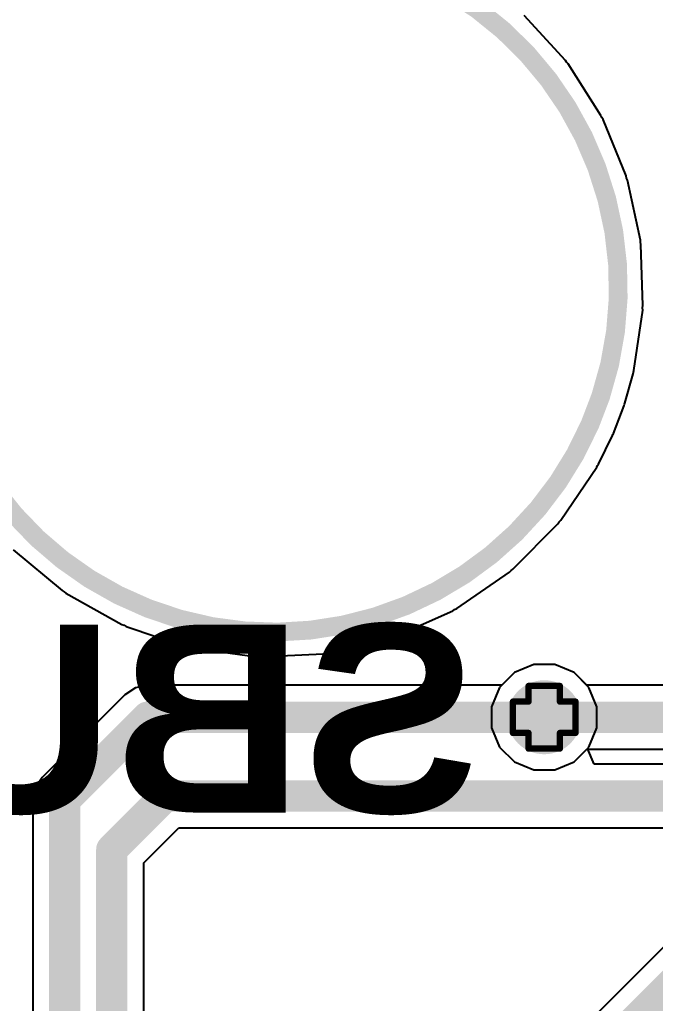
# Model space of a CAD drawing. Header units: inches. Extents: x -1 to 13, y -1.6 to 0.5.
# Drawn here: x -0.7314 to -0.5285, y -0.1493 to 0.1647 of the extents above; entities that cross this region are included whole.
import ezdxf

# ---------------------------------------------------------------- set-up
doc = ezdxf.new("R2010")
doc.units = ezdxf.units.IN
doc.header["$MEASUREMENT"] = 0
for name, color, linetype in [('Board_outline', 216, 'Continuous'), ('Bottom Layer', 5, 'Continuous'), ('Bottom Overlay', 54, 'Continuous'), ('Drill Drawing', 1, 'Continuous'), ('Top Layer', 1, 'Continuous'), ('Via Holes', 16, 'Continuous')]:
    doc.layers.add(name, color=color, linetype=linetype)
doc.styles.add('Arial_Bold', font='', dxfattribs={"height": 0.2})
doc.styles.get('Arial_Bold').set_extended_font_data('Arial', bold=True)

msp = doc.modelspace()

# ---------------------------------------------------------------- hatches: boundary and pattern name
at = {"layer": 'Bottom Layer'}
h = msp.add_hatch(color=5, dxfattribs=at)
edge = h.paths.add_edge_path()
edge.add_arc((-0.564, -0.058), 0.01181, 0, 360)
at = {"layer": 'Top Layer'}
h = msp.add_hatch(color=1, dxfattribs=at)
edge = h.paths.add_edge_path()
edge.add_arc((-0.564, -0.058), 0.01181, 0, 360)
at = {"layer": 'Via Holes'}
h = msp.add_hatch(color=7, dxfattribs=at)
edge = h.paths.add_edge_path()
edge.add_arc((-0.564, -0.058), 0.00591, 0, 360)

# ---------------------------------------------------------------- linework, layer by layer
at = {"layer": 'Board_outline', "const_width": 0.006}
for points in [[(-0.67642, 0.18606, -0.589842), (-0.54598, 0.04443)], [(-0.54941, 0.03546, -0.918669), (-0.75722, 0.10527)]]:
    msp.add_lwpolyline(points, format="xyb", dxfattribs=at)
msp.add_lwpolyline([(-0.54941, 0.03546), (-0.54598, 0.04443)], dxfattribs=at)
at = {"layer": 'Board_outline', "const_width": 0.003}
for points in [[(-0.54748, 0.04443, 1), (-0.54448, 0.04443, 1)], [(-0.54748, 0.04443, 1), (-0.54448, 0.04443, 1)], [(-0.55091, 0.03546, 1), (-0.54791, 0.03546, 1)], [(-0.55091, 0.03546, 1), (-0.54791, 0.03546, 1)]]:
    msp.add_lwpolyline(points, format="xyb", close=True, dxfattribs=at)
at = {"layer": 'Bottom Layer'}
for p, q in [((-0.55723, 0.15168), (-0.57045, 0.16604)), ((-0.55686, 0.15107), (-0.55723, 0.15168)), ((-0.55637, 0.15055), (-0.55686, 0.15107)), ((-0.54589, 0.13409), (-0.55637, 0.15055)), ((-0.54563, 0.13342), (-0.54589, 0.13409)), ((-0.54524, 0.13282), (-0.54563, 0.13342)), ((-0.53783, 0.11477), (-0.54524, 0.13282)), ((-0.5377, 0.11406), (-0.53783, 0.11477)), ((-0.53741, 0.11341), (-0.5377, 0.11406)), ((-0.53332, 0.09433), (-0.53741, 0.11341)), ((-0.53331, 0.09361), (-0.53332, 0.09433)), ((-0.53314, 0.09291), (-0.53331, 0.09361)), ((-0.53249, 0.07341), (-0.53314, 0.09291)), ((-0.5326, 0.0727), (-0.53249, 0.07341)), ((-0.53256, 0.07199), (-0.5326, 0.0727)), ((-0.53536, 0.05267), (-0.53256, 0.07199)), ((-0.53826, 0.04223), (-0.53559, 0.05163)), ((-0.53559, 0.05163), (-0.53554, 0.05217)), ((-0.53554, 0.05217), (-0.53536, 0.05267)), ((-0.54191, 0.03259), (-0.53848, 0.04156)), ((-0.53848, 0.04156), (-0.53842, 0.04192)), ((-0.53842, 0.04192), (-0.53826, 0.04223)), ((-0.54669, 0.02276), (-0.5422, 0.03193)), ((-0.5422, 0.03193), (-0.54211, 0.03228)), ((-0.54211, 0.03228), (-0.54191, 0.03259)), ((-0.54725, 0.02179), (-0.54703, 0.02231)), ((-0.54703, 0.02231), (-0.54669, 0.02276)), ((-0.55868, 0.00489), (-0.54725, 0.02179)), ((-0.57398, -0.01077), (-0.55963, 0.00374)), ((-0.55963, 0.00374), (-0.55921, 0.00436)), ((-0.55921, 0.00436), (-0.55868, 0.00489)), ((-0.73352, -0.00452), (-0.71786, -0.01759)), ((-0.59191, -0.02332), (-0.57512, -0.01172)), ((-0.57512, -0.01172), (-0.5746, -0.01119)), ((-0.5746, -0.01119), (-0.57398, -0.01077)), ((-0.71786, -0.01759), (-0.7172, -0.01795)), ((-0.7172, -0.01795), (-0.71663, -0.01844)), ((-0.71663, -0.01844), (-0.69882, -0.0284)), ((-0.61185, -0.03235), (-0.59321, -0.02405)), ((-0.59321, -0.02405), (-0.5926, -0.02362)), ((-0.5926, -0.02362), (-0.59191, -0.02332)), ((-0.69882, -0.0284), (-0.69811, -0.02863)), ((-0.69811, -0.02863), (-0.69746, -0.029)), ((-0.69746, -0.029), (-0.67812, -0.0355)), ((-0.63311, -0.03755), (-0.61326, -0.03283)), ((-0.61326, -0.03283), (-0.61258, -0.03252)), ((-0.61258, -0.03252), (-0.61185, -0.03235)), ((-0.67812, -0.0355), (-0.67737, -0.03559)), ((-0.67737, -0.03559), (-0.67667, -0.03584)), ((-0.67667, -0.03584), (-0.65646, -0.03865)), ((-0.63459, -0.03775), (-0.63386, -0.03757)), ((-0.63386, -0.03757), (-0.63311, -0.03755)), ((-0.65646, -0.03865), (-0.65571, -0.03861)), ((-0.65571, -0.03861), (-0.65497, -0.03872)), ((-0.65497, -0.03872), (-0.63459, -0.03775)), ((-0.57352, -0.04375), (-0.57825, -0.04848)), ((-0.56734, -0.04119), (-0.57352, -0.04375)), ((-0.56066, -0.04119), (-0.56734, -0.04119)), ((-0.55448, -0.04375), (-0.56066, -0.04119)), ((-0.55042, -0.0478), (-0.55448, -0.04375)), ((-0.57825, -0.04848), (-0.58081, -0.05466)), ((-0.4994, -0.0478), (-0.55042, -0.0478)), ((-0.58081, -0.05466), (-0.58081, -0.06134)), ((-0.58081, -0.06134), (-0.57825, -0.06752)), ((-0.57825, -0.06752), (-0.57352, -0.07225)), ((-0.55448, -0.07225), (-0.55042, -0.0682)), ((-0.55042, -0.0682), (-0.49518, -0.0682)), ((-0.57352, -0.07225), (-0.56734, -0.07481)), ((-0.56734, -0.07481), (-0.56066, -0.07481)), ((-0.56066, -0.07481), (-0.55448, -0.07225))]:
    msp.add_line(p, q, dxfattribs=at)
at = {"layer": 'Bottom Layer', "const_width": 0.01}
msp.add_lwpolyline([(-0.564, -0.058), (-0.49518, -0.058)], dxfattribs=at)
at = {"layer": 'Bottom Layer', "const_width": 0.005}
msp.add_lwpolyline([(-0.5665, -0.058, 1), (-0.5615, -0.058, 1)], format="xyb", close=True, dxfattribs=at)
at = {"layer": 'Drill Drawing', "const_width": 0.002}
for points in [[(-0.569, -0.053), (-0.569, -0.048)], [(-0.569, -0.048), (-0.559, -0.048)], [(-0.559, -0.053), (-0.559, -0.048)], [(-0.574, -0.063), (-0.574, -0.053)], [(-0.574, -0.053), (-0.569, -0.053)], [(-0.559, -0.053), (-0.554, -0.053)], [(-0.554, -0.063), (-0.554, -0.053)], [(-0.574, -0.063), (-0.569, -0.063)], [(-0.569, -0.068), (-0.569, -0.063)], [(-0.559, -0.063), (-0.554, -0.063)], [(-0.559, -0.068), (-0.559, -0.063)], [(-0.569, -0.068), (-0.559, -0.068)]]:
    msp.add_lwpolyline(points, dxfattribs=at)
at = {"layer": 'Drill Drawing', "const_width": 0.001}
for points in [[(-0.5695, -0.048, 1), (-0.5685, -0.048, 1)], [(-0.5695, -0.048, 1), (-0.5685, -0.048, 1)], [(-0.5595, -0.048, 1), (-0.5585, -0.048, 1)], [(-0.5595, -0.048, 1), (-0.5585, -0.048, 1)], [(-0.5745, -0.053, 1), (-0.5735, -0.053, 1)], [(-0.5745, -0.053, 1), (-0.5735, -0.053, 1)], [(-0.5695, -0.053, 1), (-0.5685, -0.053, 1)], [(-0.5695, -0.053, 1), (-0.5685, -0.053, 1)], [(-0.5595, -0.053, 1), (-0.5585, -0.053, 1)], [(-0.5595, -0.053, 1), (-0.5585, -0.053, 1)], [(-0.5545, -0.053, 1), (-0.5535, -0.053, 1)], [(-0.5545, -0.053, 1), (-0.5535, -0.053, 1)], [(-0.5745, -0.063, 1), (-0.5735, -0.063, 1)], [(-0.5745, -0.063, 1), (-0.5735, -0.063, 1)], [(-0.5695, -0.063, 1), (-0.5685, -0.063, 1)], [(-0.5695, -0.063, 1), (-0.5685, -0.063, 1)], [(-0.5595, -0.063, 1), (-0.5585, -0.063, 1)], [(-0.5595, -0.063, 1), (-0.5585, -0.063, 1)], [(-0.5545, -0.063, 1), (-0.5535, -0.063, 1)], [(-0.5545, -0.063, 1), (-0.5535, -0.063, 1)], [(-0.5695, -0.068, 1), (-0.5685, -0.068, 1)], [(-0.5695, -0.068, 1), (-0.5685, -0.068, 1)], [(-0.5595, -0.068, 1), (-0.5585, -0.068, 1)], [(-0.5595, -0.068, 1), (-0.5585, -0.068, 1)]]:
    msp.add_lwpolyline(points, format="xyb", close=True, dxfattribs=at)
at = {"layer": 'Top Layer'}
for p, q in [((-0.14445, 0.25018), (-0.68718, -0.29255)), ((-0.55723, 0.15168), (-0.57045, 0.16604)), ((-0.55686, 0.15107), (-0.55723, 0.15168)), ((-0.55637, 0.15055), (-0.55686, 0.15107)), ((-0.54589, 0.13409), (-0.55637, 0.15055)), ((-0.54563, 0.13342), (-0.54589, 0.13409)), ((-0.54524, 0.13282), (-0.54563, 0.13342)), ((-0.53783, 0.11477), (-0.54524, 0.13282)), ((-0.5377, 0.11406), (-0.53783, 0.11477)), ((-0.53741, 0.11341), (-0.5377, 0.11406)), ((-0.53332, 0.09433), (-0.53741, 0.11341)), ((-0.53331, 0.09361), (-0.53332, 0.09433)), ((-0.53314, 0.09291), (-0.53331, 0.09361)), ((-0.53249, 0.07341), (-0.53314, 0.09291)), ((-0.5326, 0.0727), (-0.53249, 0.07341)), ((-0.53256, 0.07199), (-0.5326, 0.0727)), ((-0.53536, 0.05267), (-0.53256, 0.07199)), ((-0.53826, 0.04223), (-0.53559, 0.05163)), ((-0.53559, 0.05163), (-0.53554, 0.05217)), ((-0.53554, 0.05217), (-0.53536, 0.05267)), ((-0.54191, 0.03259), (-0.53848, 0.04156)), ((-0.53848, 0.04156), (-0.53842, 0.04192)), ((-0.53842, 0.04192), (-0.53826, 0.04223)), ((-0.54669, 0.02276), (-0.5422, 0.03193)), ((-0.5422, 0.03193), (-0.54211, 0.03228)), ((-0.54211, 0.03228), (-0.54191, 0.03259)), ((-0.54725, 0.02179), (-0.54703, 0.02231)), ((-0.54703, 0.02231), (-0.54669, 0.02276)), ((-0.55868, 0.00489), (-0.54725, 0.02179)), ((-0.57398, -0.01077), (-0.55963, 0.00374)), ((-0.55963, 0.00374), (-0.55921, 0.00436)), ((-0.55921, 0.00436), (-0.55868, 0.00489)), ((-0.73352, -0.00452), (-0.71786, -0.01759)), ((-0.59191, -0.02332), (-0.57512, -0.01172)), ((-0.57512, -0.01172), (-0.5746, -0.01119)), ((-0.5746, -0.01119), (-0.57398, -0.01077)), ((-0.71786, -0.01759), (-0.7172, -0.01795)), ((-0.7172, -0.01795), (-0.71663, -0.01844)), ((-0.71663, -0.01844), (-0.69882, -0.0284)), ((-0.61185, -0.03235), (-0.59321, -0.02405)), ((-0.59321, -0.02405), (-0.5926, -0.02362)), ((-0.5926, -0.02362), (-0.59191, -0.02332)), ((-0.69882, -0.0284), (-0.69811, -0.02863)), ((-0.69811, -0.02863), (-0.69746, -0.029)), ((-0.69746, -0.029), (-0.67812, -0.0355)), ((-0.63311, -0.03755), (-0.61326, -0.03283)), ((-0.61326, -0.03283), (-0.61258, -0.03252)), ((-0.61258, -0.03252), (-0.61185, -0.03235)), ((-0.67812, -0.0355), (-0.67737, -0.03559)), ((-0.67737, -0.03559), (-0.67667, -0.03584)), ((-0.67667, -0.03584), (-0.65646, -0.03865)), ((-0.63459, -0.03775), (-0.63386, -0.03757)), ((-0.63386, -0.03757), (-0.63311, -0.03755)), ((-0.65646, -0.03865), (-0.65571, -0.03861)), ((-0.65571, -0.03861), (-0.65497, -0.03872)), ((-0.65497, -0.03872), (-0.63459, -0.03775)), ((-0.57352, -0.04375), (-0.57758, -0.0478)), ((-0.56734, -0.04119), (-0.57352, -0.04375)), ((-0.56066, -0.04119), (-0.56734, -0.04119)), ((-0.55448, -0.04375), (-0.56066, -0.04119)), ((-0.54975, -0.04848), (-0.55448, -0.04375)), ((-0.69449, -0.04858), (-0.6978, -0.05079)), ((-0.69059, -0.0478), (-0.69449, -0.04858)), ((-0.57758, -0.0478), (-0.69059, -0.0478)), ((-0.54719, -0.05466), (-0.54975, -0.04848)), ((-0.6978, -0.05079), (-0.72421, -0.0772)), ((-0.54719, -0.06134), (-0.54719, -0.05466)), ((-0.54975, -0.06752), (-0.54719, -0.06134)), ((-0.55016, -0.06793), (-0.54975, -0.06752)), ((-0.54809, -0.07293), (-0.55016, -0.06793)), ((-0.5041, -0.07293), (-0.54809, -0.07293)), ((-0.72421, -0.0772), (-0.72642, -0.08051)), ((-0.72642, -0.08051), (-0.7272, -0.08441)), ((-0.7272, -0.08441), (-0.7272, -0.2152)), ((-0.6918, -0.10448), (-0.68065, -0.09332)), ((-0.68065, -0.09332), (-0.49987, -0.09332)), ((-0.6918, -0.29064), (-0.6918, -0.10448))]:
    msp.add_line(p, q, dxfattribs=at)
at = {"layer": 'Top Layer', "const_width": 0.01}
for points in [[(-0.755, -0.37479), (-0.13221, 0.248)], [(-0.717, -0.08441), (-0.69059, -0.058)], [(-0.69059, -0.058), (-0.564, -0.058)], [(-0.702, -0.10025), (-0.68487, -0.08313)], [(-0.68487, -0.08313), (-0.49987, -0.08313)], [(-0.717, -0.29436), (-0.717, -0.08441)], [(-0.702, -0.30057), (-0.702, -0.10025)]]:
    msp.add_lwpolyline(points, dxfattribs=at)
at = {"layer": 'Top Layer', "const_width": 0.005}
for points in [[(-0.69309, -0.058, 1), (-0.68809, -0.058, 1)], [(-0.69309, -0.058, 1), (-0.68809, -0.058, 1)], [(-0.5665, -0.058, 1), (-0.5615, -0.058, 1)], [(-0.68737, -0.08313, 1), (-0.68237, -0.08313, 1)], [(-0.68737, -0.08313, 1), (-0.68237, -0.08313, 1)], [(-0.7195, -0.08441, 1), (-0.7145, -0.08441, 1)], [(-0.7195, -0.08441, 1), (-0.7145, -0.08441, 1)], [(-0.7045, -0.10025, 1), (-0.6995, -0.10025, 1)], [(-0.7045, -0.10025, 1), (-0.6995, -0.10025, 1)]]:
    msp.add_lwpolyline(points, format="xyb", close=True, dxfattribs=at)

# ---------------------------------------------------------------- texts
at = {"layer": 'Bottom Overlay', "style": 'Arial_Bold', "text_generation_flag": 2}
msp.add_text('SBUS_TX', height=0.06, rotation=360, dxfattribs=at).set_placement((-0.585, -0.08841))

doc.saveas('drawing.dxf')
